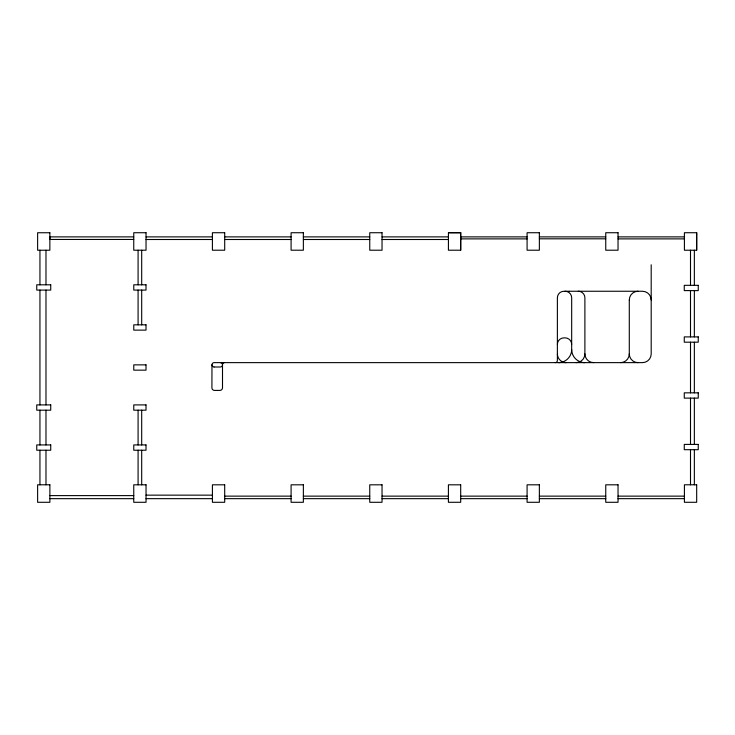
<?xml version="1.0" encoding="UTF-8"?>
<svg xmlns="http://www.w3.org/2000/svg" width="735" height="735" viewBox="0 0 735 735"><rect width="100%" height="100%" fill="white"/><g stroke="black" fill="none" stroke-linecap="round" stroke-linejoin="round"><path stroke-width="1.1" d="M559.464 362.594C566.134 362.291 571.821 356.199 571.674 349.52L571.683 297.813A6.56 6.56 0 0 0 565.123 291.262M651.192 264.775L651.201 353.884A8.737 8.737 0 0 1 642.454 362.631L214.161 362.631A2.187 2.187 0 0 0 211.974 364.817L211.919 387.795A2.618 2.618 0 0 0 214.537 390.423L219.884 390.414A2.618 2.618 0 0 0 222.503 387.795L222.503 364.817A2.187 2.187 0 0 1 224.12 362.704M222.503 364.973L222.503 364.817A2.187 2.187 0 0 0 220.463 362.64M558.563 362.631L559.445 362.594M448.442 232.729L460.698 232.71L460.698 250.212L448.414 250.212L448.442 232.71L460.698 232.729M696.679 232.729L684.414 232.729L684.414 250.231L696.679 250.231L696.679 232.729L696.651 250.212M133.752 236.881L49.879 236.881L49.879 239.454L133.752 239.454M146.035 236.881L212.415 236.881M224.699 236.881L291.088 236.881M303.362 236.881L369.751 236.881M382.035 236.881L448.414 236.881M460.698 236.881L527.087 236.881M539.361 236.881L605.75 236.881M618.034 236.881L684.414 236.881M460.698 238.884L527.087 238.884M539.361 238.811L605.75 238.811M618.034 238.884L684.414 238.884M146.035 239.5L212.415 239.5M224.699 239.5L291.088 239.5M303.362 239.5L369.751 239.5M382.035 239.5L448.414 239.5M569.313 291.253L642.454 291.253A8.737 8.737 0 0 1 651.192 299.99M569.037 291.253L563.938 291.262A6.56 6.56 0 0 0 557.378 297.813L557.378 360.444A2.187 2.187 0 0 1 556.891 361.822L556.689 362.043A2.187 2.187 0 0 1 555.191 362.631M146.035 495.151L212.415 495.151M49.879 495.611L133.752 495.611M224.699 496.134L291.088 496.134M303.362 496.134L369.751 496.134M382.035 496.134L448.414 496.134M460.698 496.134L527.087 496.134M539.361 496.134L605.796 496.134M618.034 496.134L684.414 496.134M49.879 498.661L133.752 498.661M146.035 498.661L212.415 498.661M224.699 498.661L291.088 498.661M303.362 498.661L369.751 498.661M382.035 498.661L448.414 498.661M460.698 498.661L527.087 498.661M539.361 498.661L605.796 498.661M618.034 498.661L684.414 498.661M214.161 367.004L220.316 367.004A2.187 2.187 0 0 0 222.503 364.891M578.344 291.244C581.844 291.161 584.986 294.303 584.895 297.804L584.895 353.884A8.737 8.737 0 0 1 576.157 362.631M694.354 250.231L694.354 285.327M694.354 290.61L694.354 336.896M694.354 342.188L694.354 392.839M694.354 398.122L694.354 444.409M694.354 449.691L694.354 484.788M690.505 250.231L690.505 285.327M690.505 290.61L690.505 336.896M690.505 342.188L690.505 392.839M690.505 398.122L690.505 444.409M690.505 449.691L690.505 484.788M629.289 299.99L629.289 353.884A8.737 8.737 0 0 0 638.026 362.631M460.68 232.71L460.68 250.231M141.69 250.231L141.69 284.803M141.69 290.086L141.69 324.833M141.69 410.185L141.69 444.932M141.69 450.224L141.69 484.788M138.088 250.231L138.088 284.803M138.088 290.086L138.088 324.833M138.088 410.185L138.088 444.932M138.088 450.224L138.088 484.788M45.983 250.231L45.983 284.803M45.983 290.086L45.983 404.902M45.983 410.185L45.983 444.932M45.983 450.224L45.983 484.788M39.947 250.231L39.947 284.803M39.947 290.086L39.947 404.902M39.947 410.185L39.947 444.932M39.947 450.224L39.947 484.788M584.794 362.631A13.111 13.111 0 0 1 580.576 361.932L579.768 361.629A13.111 13.111 0 0 1 571.674 349.52M593.632 362.621A8.737 8.737 0 0 1 584.895 353.893M629.289 353.884A8.737 8.737 0 0 1 620.551 362.631M629.289 299.99A8.737 8.737 0 0 1 638.017 291.253M566.125 362.631A8.737 8.737 0 0 1 563.203 362.125L562.642 361.905A8.737 8.737 0 0 1 557.387 353.884M557.378 344.43A6.56 6.56 0 0 1 563.938 337.87L565.123 337.87A6.56 6.56 0 0 1 571.674 344.43M214.014 366.995A2.187 2.187 0 0 1 211.983 364.817M49.861 232.747L37.623 232.747L37.623 250.231L49.861 250.231L49.861 232.747M146.035 232.729L133.752 232.729L133.752 250.212L146.035 250.212L146.035 232.729M224.699 232.729L212.415 232.729L212.415 250.212L224.699 250.212L224.699 232.729M303.362 232.729L291.088 232.729L291.088 250.212L303.362 250.212L303.362 232.729M382.035 232.729L369.751 232.729L369.751 250.212L382.035 250.212L382.035 232.729M539.361 232.729L527.087 232.729L527.087 250.212L539.361 250.212L539.361 232.729M618.034 232.729L605.75 232.729L605.75 250.212L618.034 250.212L618.034 232.729M50.733 284.803L36.75 284.803L36.75 290.086L50.733 290.086L50.733 284.803M146.008 284.803L133.77 284.803L133.77 290.086L146.008 290.086L146.008 284.803M698.25 285.327L684.267 285.327L684.267 290.61L698.25 290.61L698.25 285.327M146.008 324.833L133.77 324.833L133.77 330.125L146.008 330.125L146.008 324.833M698.25 336.896L684.267 336.896L684.267 342.188L698.25 342.188L698.25 336.896M146.008 364.863L133.77 364.863L133.77 370.155L146.008 370.155L146.008 364.863M698.25 392.839L684.267 392.839L684.267 398.122L698.25 398.122L698.25 392.839M50.733 404.902L36.75 404.902L36.75 410.185L50.733 410.185L50.733 404.902M146.008 404.902L133.77 404.902L133.77 410.185L146.008 410.185L146.008 404.902M698.25 444.409L684.267 444.409L684.267 449.691L698.25 449.691L698.25 444.409M50.733 444.932L36.75 444.932L36.75 450.224L50.733 450.224L50.733 444.932M146.008 444.932L133.77 444.932L133.77 450.224L146.008 450.224L146.008 444.932M49.879 484.788L37.623 484.788L37.623 502.29L49.879 502.29L49.879 484.788M146.035 484.815L133.752 484.815L133.752 502.29L146.035 502.29L146.035 484.815M224.699 484.815L212.415 484.815L212.415 502.29L224.699 502.29L224.699 484.815M303.362 484.815L291.088 484.815L291.088 502.29L303.362 502.29L303.362 484.815M382.035 484.815L369.751 484.815L369.751 502.29L382.035 502.29L382.035 484.815M460.698 484.815L448.414 484.815L448.414 502.29L460.698 502.29L460.698 484.815M539.361 484.815L527.087 484.815L527.087 502.29L539.361 502.29L539.361 484.815M618.034 484.815L605.75 484.815L605.75 502.29L618.034 502.29L618.034 484.815M696.679 484.788L684.414 484.788L684.414 502.29L696.679 502.29L696.679 484.788"/></g></svg>
